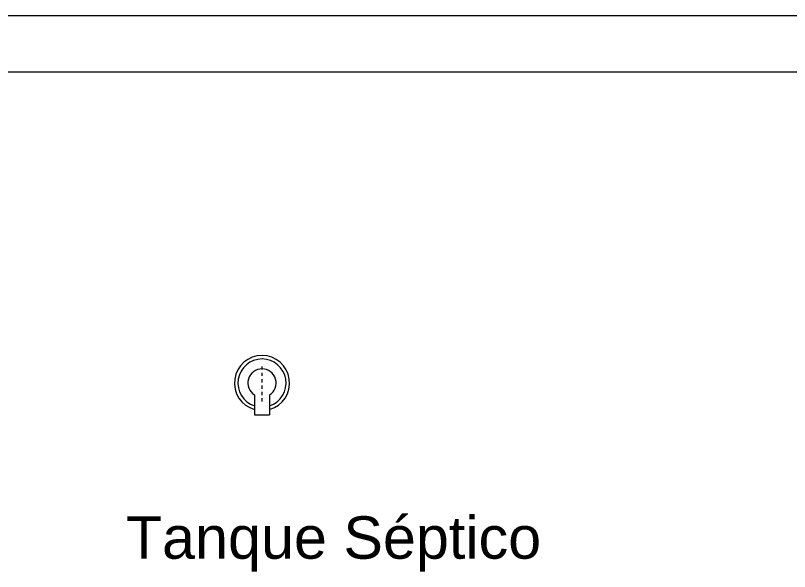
# Model space of a CAD drawing. Header units: millimetres. Extents: x 100 to 940, y 100 to 694.
# Drawn here: x 294.16 to 318.52, y 513.62 to 531.14 of the extents above; entities that cross this region are included whole.
import ezdxf

# ---------------------------------------------------------------- set-up
doc = ezdxf.new("R2010")
doc.units = ezdxf.units.MM
doc.linetypes.add('SGC_DASHDOT', pattern=[1, 0.5, -0.25, 0, -0.25])
for name, color, linetype, lineweight in [('COTAS', 5, 'Continuous', 5), ('PAREDE', 7, 'Continuous', 9), ('SGC-Conexoes (Linhas Externas)', 6, 'Continuous', 9), ('SGC-EIXOS', 9, 'SGC_DASHDOT', 9)]:
    doc.layers.add(name, color=color, linetype=linetype, lineweight=lineweight)
doc.styles.get("Standard").update_dxf_attribs({"font": 'arial.ttf'})

# ---------------------------------------------------------------- blocks, each defined once
blk = doc.blocks.new('BB-2-GA01-N0-D0-S0', base_point=(95383.7, 227116.1))
at = {"layer": 'SGC-Conexoes (Linhas Externas)'}
for p, q in [((95270.7, 227143), (95270.7, 227089.3)), ((95341.5, 227143), (95270.7, 227143)), ((95341.5, 227089.3), (95270.7, 227089.3))]:
    blk.add_line(p, q, dxfattribs=at)
for radius, start, end in [(97.4, 196, 164), (85, 198.4081, 161.5919), (50, 212.4682, 147.5318)]:
    blk.add_arc((95383.7, 227116.1), radius, start, end, dxfattribs=at)
at = {"layer": 'SGC-EIXOS'}
blk.add_line((95318.7, 227116.1), (95448.7, 227116.1), dxfattribs=at)

msp = doc.modelspace()

# ---------------------------------------------------------------- linework, layer by layer
at = {"layer": 'PAREDE'}
for p, q in [((231.557, 531.14), (380.392, 531.14)), ((331.307, 529.359), (233.339, 529.359))]:
    msp.add_line(p, q, dxfattribs=at)

# ---------------------------------------------------------------- block references
at = {"layer": 'SGC-Conexoes (Linhas Externas)', "xscale": 0.008906250000000001, "yscale": 0.008906250000000001, "zscale": 0.008906250000000001, "rotation": 90}
msp.add_blockref('BB-2-GA01-N0-D0-S0', (301.917, 519.562), dxfattribs=at)

# ---------------------------------------------------------------- texts
at = {"layer": 'COTAS', "color": 7, "insert": (297.631, 515.363), "char_height": 1.33594, "attachment_point": 1}
msp.add_mtext_dynamic_manual_height_columns('Tanque Séptico', width=1385.51337, gutter_width=0.75, heights=[0], dxfattribs=at)

doc.saveas('drawing.dxf')
